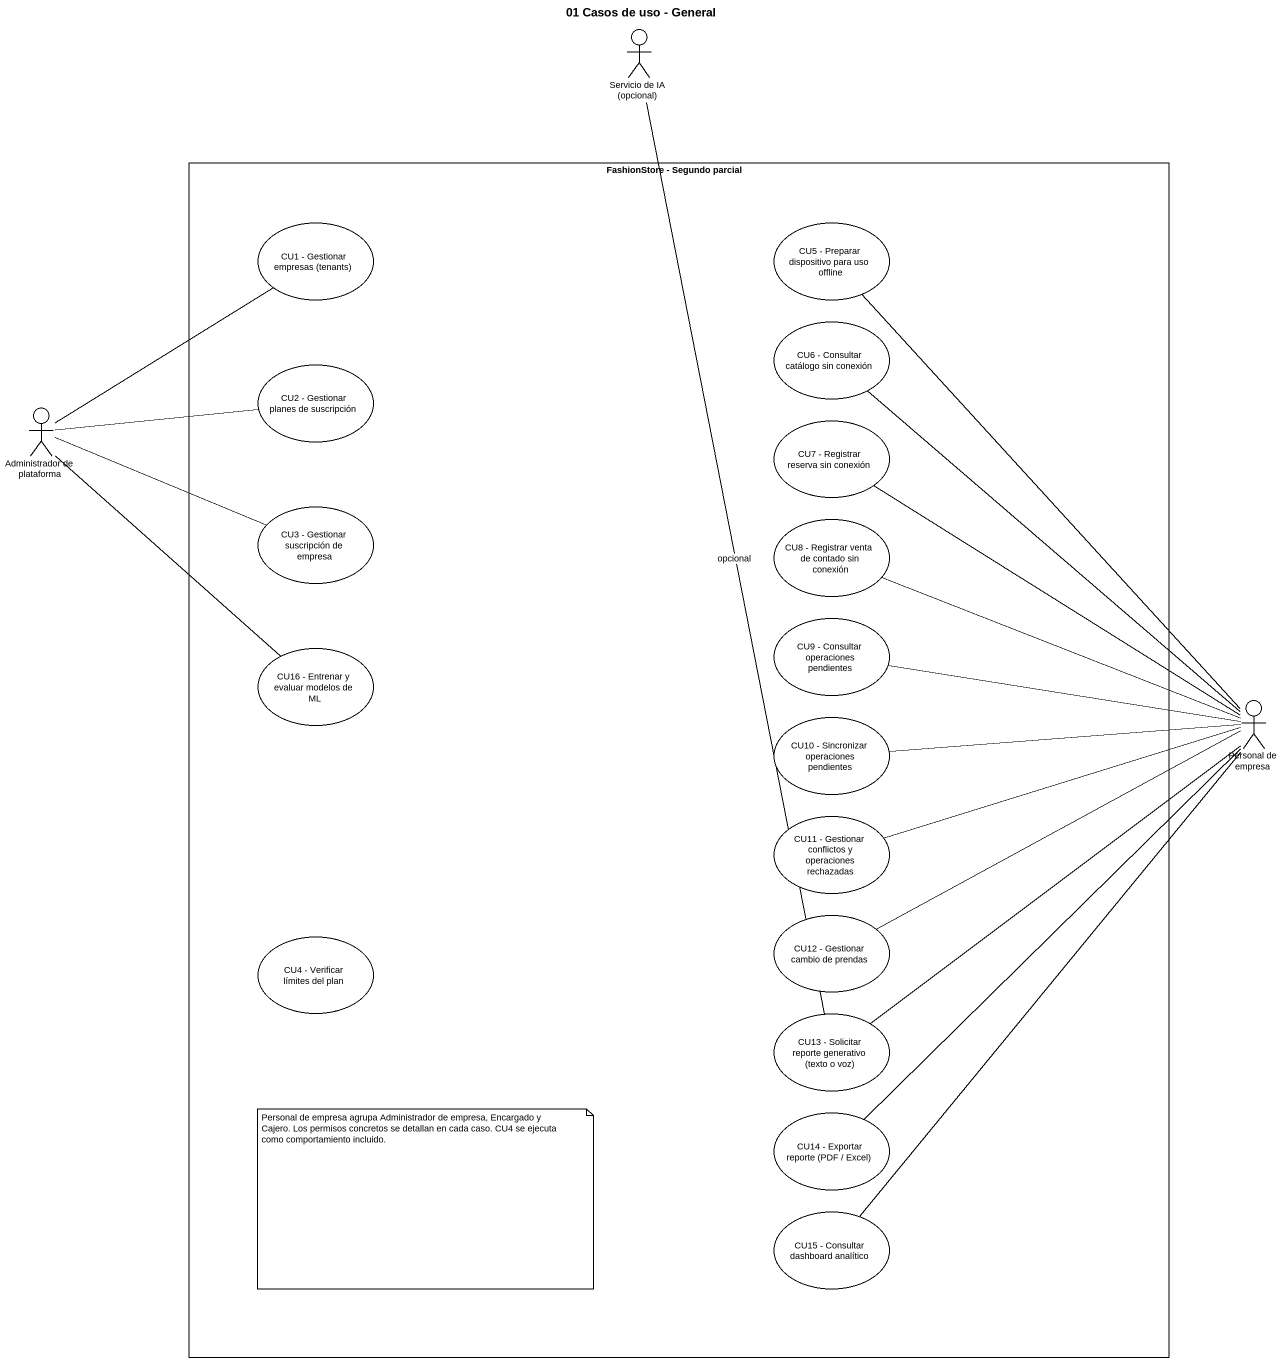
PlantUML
@startuml
title 01 Casos de uso - General
actor "Servicio de IA (opcional)" as Servicio_de_IA_opcional
rectangle "FashionStore - Segundo parcial" as FashionStore_Segundo_parcial {
  usecase "CU1 - Gestionar empresas (tenants)" as CU1_Gestionar_empresas
  usecase "CU5 - Preparar dispositivo para uso offline" as CU5_Preparar_dispositivo
  usecase "CU6 - Consultar catálogo sin conexión" as CU6_Consultar_catálogo_sin
  usecase "CU2 - Gestionar planes de suscripción" as CU2_Gestionar_planes_de
  usecase "CU7 - Registrar reserva sin conexión" as CU7_Registrar_reserva_sin
  usecase "CU3 - Gestionar suscripción de empresa" as CU3_Gestionar_suscripción
  usecase "CU8 - Registrar venta de contado sin conexión" as CU8_Registrar_venta_de
  usecase "CU9 - Consultar operaciones pendientes" as CU9_Consultar_operaciones
  usecase "CU16 - Entrenar y evaluar modelos de ML" as CU16_Entrenar_y_evaluar
  usecase "CU10 - Sincronizar operaciones pendientes" as CU10_Sincronizar
  usecase "CU11 - Gestionar conflictos y operaciones rechazadas" as CU11_Gestionar_conflictos_y
  usecase "CU12 - Gestionar cambio de prendas" as CU12_Gestionar_cambio_de
  usecase "CU4 - Verificar límites del plan" as CU4_Verificar_límites_del
  usecase "CU13 - Solicitar reporte generativo (texto o voz)" as CU13_Solicitar_reporte
  usecase "CU14 - Exportar reporte (PDF / Excel)" as CU14_Exportar_reporte_PDF
  usecase "CU15 - Consultar dashboard analítico" as CU15_Consultar_dashboard
}
actor "Administrador de plataforma" as Administrador_de_plataforma
actor "Personal de empresa" as Personal_de_empresa
Servicio_de_IA_opcional -- CU13_Solicitar_reporte : opcional
Administrador_de_plataforma -up- CU1_Gestionar_empresas
Administrador_de_plataforma -right- CU2_Gestionar_planes_de
Administrador_de_plataforma -right- CU3_Gestionar_suscripción
Administrador_de_plataforma -- CU16_Entrenar_y_evaluar
Personal_de_empresa -up- CU5_Preparar_dispositivo
Personal_de_empresa -up- CU6_Consultar_catálogo_sin
Personal_de_empresa -up- CU7_Registrar_reserva_sin
Personal_de_empresa -left- CU8_Registrar_venta_de
Personal_de_empresa -left- CU9_Consultar_operaciones
Personal_de_empresa -left- CU10_Sincronizar
Personal_de_empresa -left- CU11_Gestionar_conflictos_y
Personal_de_empresa -left- CU12_Gestionar_cambio_de
Personal_de_empresa -- CU13_Solicitar_reporte
Personal_de_empresa -- CU14_Exportar_reporte_PDF
Personal_de_empresa -- CU15_Consultar_dashboard
note as N1
  Personal de empresa agrupa Administrador de empresa, Encargado y Cajero. Los permisos concretos se detallan en cada caso. CU4 se ejecuta como comportamiento incluido.
end note
@enduml
